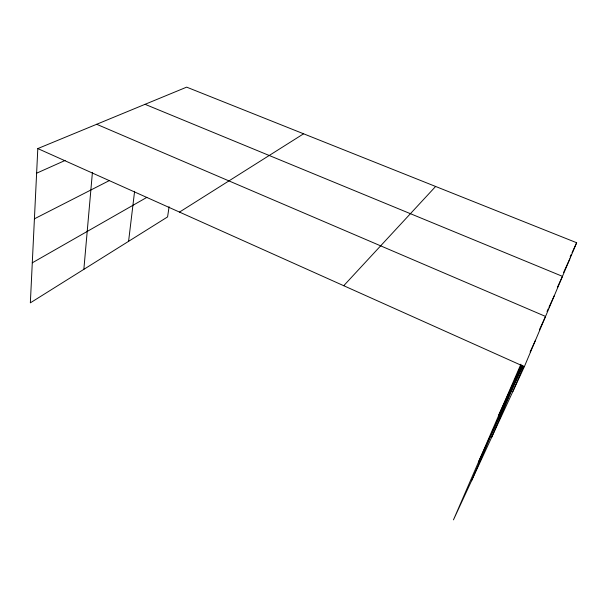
<?xml version="1.0" encoding="UTF-8"?>
<svg xmlns="http://www.w3.org/2000/svg" width="607" height="607" viewBox="0 0 607 607"><rect width="100%" height="100%" fill="white"/><g stroke="black" fill="none" stroke-linecap="round" stroke-linejoin="round"><path stroke-width="0.91" d="M520.897 364.208L453.459 519.858L524.342 366.681L576.65 242.732L186.66 87.142L37.809 148.571L30.35 302.847L167.585 216.911L169.087 206.721M83.857 269.341L92.423 172.35M128.585 241.336L134.595 191.334M512.824 391.576L523.629 366.089M491.693 437.252L522.392 365.338M471.563 480.736L521.079 365.452M570.14 256.92L571.293 254.416M572.052 252.747L576.65 242.732M563.546 272.566L569.852 258.84M498.757 414.877L521.625 365.148M557.385 287.392L562.461 276.352L145.058 104.313M547.028 311.474L548.189 308.948M548.963 307.263L554.396 295.472M478.399 462.056L522.642 366.12M539.38 329.813L545.549 316.437L96.672 124.276M530.116 351.908L535.495 340.254M343.729 285.715L435.621 186.47M179.505 212.086L303.591 133.798M32.285 262.816L146.871 197.358M34.417 218.823L109.268 180.613M36.617 173.192L65.154 160.438M37.809 148.571L524.342 366.681"/></g></svg>
